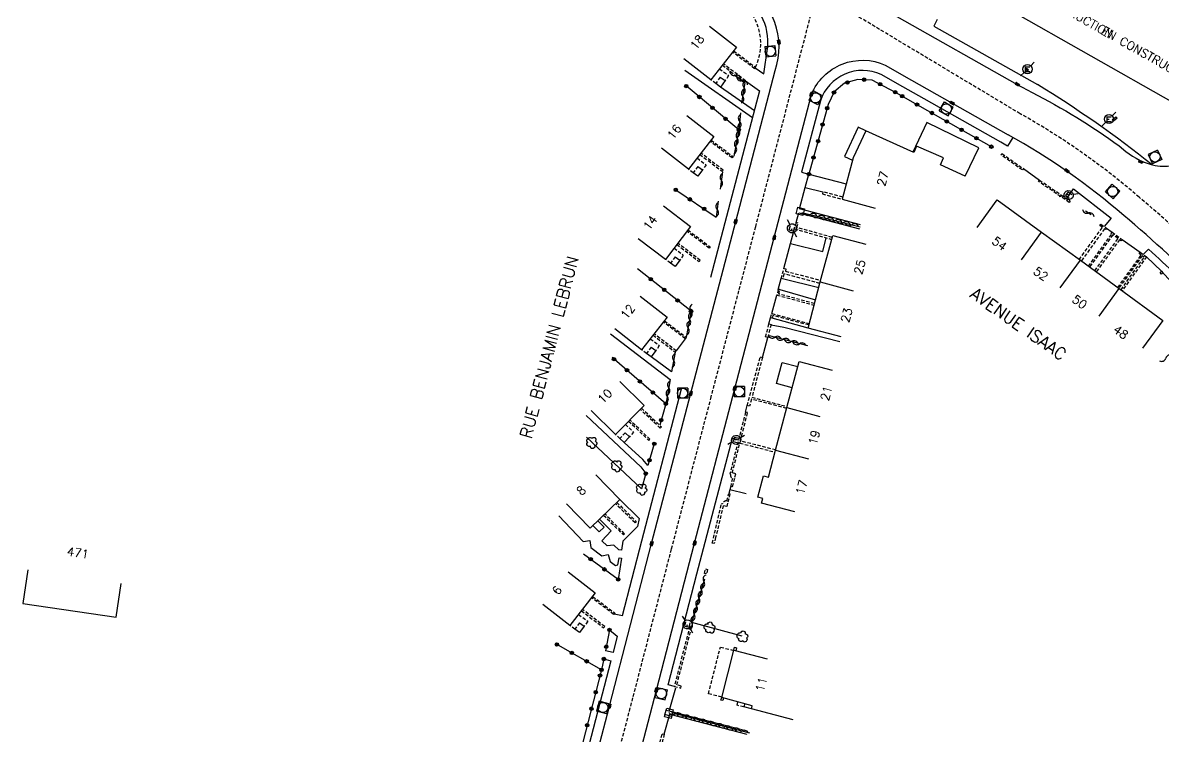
# Model space of a CAD drawing. Header units: millimetres. Extents: x 126999 to 128001, y 153000 to 154000.
# Drawn here: x 127341.3 to 127508.1, y 153773 to 153877.3 of the extents above; entities that cross this region are included whole.
import ezdxf
from ezdxf.enums import TextEntityAlignment as Align

# ---------------------------------------------------------------- set-up
doc = ezdxf.new("R2010")
doc.units = ezdxf.units.MM
doc.linetypes.add('DASHED', pattern=[0.75, 0.5, -0.25])
doc.layers.get('0').update_dxf_attribs({"linetype": 'CONTINUOUS'})
for name, color, linetype in [('W0001', 6, 'DASHED'), ('W0008', 7, 'CONTINUOUS'), ('W0100', 7, 'CONTINUOUS'), ('W0105', 7, 'CONTINUOUS'), ('W0112', 1, 'DASHED'), ('W0300', 7, 'CONTINUOUS'), ('W0302', 3, 'CONTINUOUS'), ('W0310', 3, 'CONTINUOUS'), ('W0322', 7, 'CONTINUOUS'), ('W0334', 7, 'CONTINUOUS'), ('W0400', 7, 'CONTINUOUS'), ('W0420', 7, 'CONTINUOUS'), ('W0471', 7, 'CONTINUOUS'), ('W0989', 7, 'CONTINUOUS'), ('W0991', 7, 'CONTINUOUS'), ('W1102', 7, 'CONTINUOUS')]:
    doc.layers.add(name, color=color, linetype=linetype)
doc.styles.get("Standard").update_dxf_attribs({"font": 'romans.shx', "width": 0.85})

# ---------------------------------------------------------------- blocks, each defined once
blk = doc.blocks.new('T400')
for p, q in [((-0.15, 0.3), (0.15, 0.3)), ((-0.15, -0.25), (-0.15, 0.3)), ((-0.15, 0.15), (0.15, 0.15)), ((-0.15, 0), (0.15, 0)), ((0.15, 0.3), (0.15, -0.25)), ((-0.15, -0.15), (0.15, -0.15)), ((-0.15, -0.25), (-0.15, -0.3)), ((-0.15, -0.3), (0.15, -0.3)), ((0.15, -0.3), (0.15, -0.25))]:
    blk.add_line(p, q)
blk = doc.blocks.new('T420')
for p, q in [((0.75, 0.75), (-0.75, 0.75)), ((-0.75, 0.75), (-0.75, -0.75)), ((0.75, 0.75), (0.75, -0.75)), ((0.75, -0.75), (-0.75, -0.75))]:
    blk.add_line(p, q)
blk.add_ellipse((0, 0), major_axis=(-0.53, 0.53), ratio=1, start_param=3.926991, end_param=10.210176)
blk = doc.blocks.new('t322o')
at = {"color": 0, "linetype": 'Continuous'}
for radius in [0.25, 0.15]:
    blk.add_circle((0, 0), radius, dxfattribs=at)
blk = doc.blocks.new('T300')
for p, q in [((-0.8, 0.51), (-0.86, 0.34)), ((-0.86, 0.34), (-0.86, 0.17)), ((-0.86, 0.17), (-0.74, 0.06)), ((-0.69, 0.63), (-0.8, 0.51)), ((-0.8, -0.06), (-0.74, 0.06)), ((-0.74, 0.06), (-0.69, 0.11)), ((-0.57, 0.69), (-0.69, 0.63)), ((-0.46, 0.69), (-0.57, 0.69)), ((-0.29, 0.63), (-0.46, 0.69)), ((-0.29, 0.63), (-0.17, 0.74)), ((-0.23, 0.57), (-0.29, 0.63)), ((-0.17, 0.74), (-0.06, 0.8)), ((-0.06, 0.8), (0.06, 0.8)), ((0.06, 0.8), (0.23, 0.74)), ((0.23, 0.74), (0.34, 0.63)), ((0.34, 0.63), (0.4, 0.51)), ((0.46, 0.46), (0.34, 0.46)), ((0.4, 0.51), (0.4, 0.46)), ((0.57, 0.4), (0.46, 0.46)), ((0.57, 0.4), (0.69, 0.29)), ((0.69, 0.29), (0.74, 0.17)), ((0.74, 0.06), (0.69, -0.17)), ((0.74, 0.17), (0.74, 0.06)), ((-0.8, -0.17), (-0.8, -0.06)), ((-0.8, -0.23), (-0.8, -0.17)), ((-0.74, -0.34), (-0.8, -0.23)), ((-0.69, -0.4), (-0.74, -0.34)), ((-0.51, -0.46), (-0.69, -0.4)), ((-0.4, -0.46), (-0.51, -0.46)), ((-0.4, -0.46), (-0.34, -0.46)), ((-0.34, -0.46), (-0.34, -0.4)), ((-0.34, -0.51), (-0.34, -0.46)), ((-0.29, -0.63), (-0.34, -0.51)), ((-0.17, -0.74), (-0.29, -0.63)), ((-0.06, -0.8), (-0.17, -0.74)), ((0.06, -0.8), (-0.06, -0.8)), ((0.17, -0.74), (0.06, -0.8)), ((0.23, -0.69), (0.17, -0.74)), ((0.29, -0.46), (0.23, -0.46)), ((0.29, -0.63), (0.23, -0.69)), ((0.46, -0.4), (0.29, -0.46)), ((0.34, -0.51), (0.29, -0.63)), ((0.34, -0.51), (0.34, -0.46)), ((0.57, -0.34), (0.46, -0.4)), ((0.63, -0.29), (0.57, -0.34)), ((0.69, -0.17), (0.63, -0.29))]:
    blk.add_line(p, q)
blk = doc.blocks.new('t310o')
at = {"color": 0, "linetype": 'Continuous'}
for centre, start, end in [((-0.5, 0.38), 216.8699, 323.1304), ((0.5, -0.37), 36.8699, 143.1303)]:
    blk.add_arc(centre, 0.625, start, end, dxfattribs=at)
blk = doc.blocks.new('t112o')
at = {"color": 0, "linetype": 'Continuous'}
for p, q in [((-0.5, 0.5), (0.5, 0.5)), ((-0.5, -0.5), (-0.5, 0.5)), ((0.5, 0.5), (0.5, -0.5)), ((0.5, -0.5), (-0.5, -0.5))]:
    blk.add_line(p, q, dxfattribs=at)
blk = doc.blocks.new('T471')
for p, q in [((-0.333334, 0.333334), (-0.333334, -0.333334)), ((-0.333334, 0.333334), (0.333334, 0.333334)), ((-0.333334, 0), (0, 0)), ((0.500001, 0.500001), (1.000002, 1.000002)), ((-0.500001, -0.500001), (-1.000002, -1.000002)), ((-0.333334, -0.333334), (0.333334, -0.333334))]:
    blk.add_line(p, q)
blk.add_ellipse((0, 0), major_axis=(0.471405, 0.471405), ratio=1, start_param=5.4977871438, end_param=11.780972451)

msp = doc.modelspace()

# ---------------------------------------------------------------- linework, layer by layer
at = {"layer": 'W0001', "flags": 128}
msp.add_lwpolyline([(127487.19, 153864.04), (127449.22, 153886.81), (127417.93, 153904.88), (127403.58, 153912.94), (127386.43, 153920.02), (127381.15, 153926.79), (127381.05, 153936.23), (127388.38, 153946.54), (127400.83, 153953.58), (127413.54, 153957.5), (127418.94, 153963.93), (127419.45, 153970.06), (127411.88, 153988.04), (127412.85, 154000)], dxfattribs=at)
at = {"layer": 'W0001'}
for points in [[(127411.48, 153705.8), (127421.32, 153743.21), (127424.92, 153757.06), (127430.03, 153776.67), (127436.2, 153800.44), (127441.93, 153822.4), (127448.5, 153847.53), (127457.45, 153881.88, 0.290948)], [(127487.19, 153864.04, -0.050532), (127504.6, 153851.83, -0.026379), (127517.42, 153839.92, -0.009585), (127523.99, 153832.82, -0.026336), (127537.86, 153813.58, -0.024054), (127545.4, 153799.54), (127550.61, 153788.72), (127558.7, 153771.84), (127563.75, 153761.35), (127576.49, 153734.73), (127590.18, 153706.25), (127601.44, 153682.59), (127605, 153675.25), (127609.2, 153666.44), (127613.87, 153656.87), (127622.07, 153639.81, -0.013217), (127622.32, 153639.21), (127622.76, 153638.28), (127644.3, 153593.5), (127644.49, 153593.09, 0.0741), (127655.11, 153574.58, 0.0741)]]:
    msp.add_lwpolyline(points, format="xyb", dxfattribs=at)
at = {"layer": 'W0008'}
for points in [[(127390.56, 153725.1), (127404.82, 153717.46, 0.129702), (127415.37, 153732.45), (127418.4, 153743.97), (127422, 153757.82), (127427.11, 153777.43), (127433.28, 153801.2), (127439.01, 153823.16), (127445.57, 153848.29), (127451.33, 153870.37, 0.358025), (127446.77, 153882.81), (127448.04, 153884.8), (127450.4, 153888.83), (127469.12, 153878.27), (127486.77, 153868.34), (127488.93, 153867.13)], [(127449.48, 153693.18), (127424.36, 153706.74), (127422.59, 153707.8, -0.321381), (127418.29, 153719.57), (127423.01, 153737.71), (127428.17, 153757.5), (127430.31, 153765.69), (127433.97, 153779.74), (127439.57, 153801.24), (127445.44, 153823.88), (127451.21, 153845.93), (127456.66, 153866.87, -0.425937), (127467.46, 153871.14), (127471.31, 153868.95), (127477.24, 153865.6), (127485.45, 153860.96)], [(127610.72, 153655.35), (127606.04, 153664.92), (127601.84, 153673.73), (127598.28, 153681.08), (127587.02, 153704.74), (127573.34, 153733.22), (127560.59, 153759.84), (127555.55, 153770.33), (127547.46, 153787.2), (127542.25, 153798.03, 0.023982), (127534.88, 153811.73, 0.027362), (127520.66, 153831.38, 0.00849), (127514.91, 153837.48, 0.02643), (127502.34, 153849.16, 0.050593), (127485.45, 153860.96)]]:
    msp.add_lwpolyline(points, format="xyb", dxfattribs=at)
at = {"layer": 'W0008', "flags": 128}
for points in [[(127488.93, 153867.13), (127488.93, 153867.13, -0.041107), (127501.66, 153859.34)], [(127501.66, 153859.34), (127502.66, 153858.54, 0.1238), (127506.91, 153856.48, 0.0951), (127509.85, 153856.53, 0.0974)]]:
    msp.add_lwpolyline(points, format="xyb", dxfattribs=at)
at = {"layer": 'W0100'}
for points in [[(127512.37, 153875.58), (127514.54, 153874.35), (127513.89, 153873.19), (127514.18, 153872.07), (127513.19, 153870.36), (127512.13, 153870.09), (127509.61, 153865.66), (127485.51, 153879.27)], [(127441.74, 153876.87), (127445.68, 153873.79), (127441.94, 153869), (127438, 153872.07)], [(127438.44, 153863.79), (127442.38, 153860.71), (127438.65, 153855.95), (127434.71, 153859.03)], [(127479.15, 153854.93), (127475.52, 153856.59), (127475.98, 153857.6), (127472.04, 153859.29), (127471.62, 153858.36), (127464.63, 153861.55), (127462.76, 153857.61), (127461.14, 153851.54), (127465.97, 153850.25)], [(127434.99, 153850.59), (127438.98, 153847.57), (127435.32, 153842.75), (127431.33, 153845.77)], [(127480.91, 153847.39), (127483.84, 153851.43), (127490.32, 153846.73), (127495.99, 153842.61), (127501.66, 153838.51), (127508.06, 153833.79), (127505.1, 153829.77)], [(127460.98, 153831.42), (127456.15, 153832.71), (127457.95, 153839.44), (127459.76, 153846.24), (127464.59, 153844.95)], [(127431.62, 153837.36), (127435.55, 153834.27), (127431.81, 153829.52), (127427.88, 153832.61)], [(127454.2, 153805.82), (127449.36, 153807.09), (127449.54, 153807.76), (127448.79, 153807.96), (127449.62, 153811.11), (127450.37, 153810.91), (127451.41, 153814.85), (127453.06, 153821.07), (127454.87, 153827.83), (127459.7, 153826.54)], [(127428.63, 153824.91), (127432.18, 153821.4), (127427.99, 153817.15), (127424.43, 153820.67)], [(127425.12, 153811.22), (127428.61, 153807.64), (127424.3, 153803.43), (127420.81, 153807.01)], [(127421.09, 153797.04), (127425.04, 153793.97), (127421.33, 153789.21), (127417.38, 153792.28)], [(127453.98, 153775.39), (127447.88, 153777), (127447.99, 153777.48), (127443.53, 153778.67), (127445.32, 153785.59), (127450.16, 153784.34)]]:
    msp.add_lwpolyline(points, dxfattribs=at)
at = {"layer": 'W0100', "flags": 128}
for points in [[(127488, 153870.51), (127488.26, 153870.3), (127488.39, 153870.48), (127488.13, 153870.68)], [(127501.37, 153863.39), (127500.83, 153862.94), (127500.65, 153863.17), (127501.19, 153863.61)]]:
    msp.add_lwpolyline(points, close=True, dxfattribs=at)
msp.add_lwpolyline([(127342.02, 153797.36), (127341.3, 153792.42), (127354.97, 153790.42), (127355.69, 153795.37), (127355.69, 153795.37)], dxfattribs=at)
at = {"layer": 'W0105'}
for points in [[(127443.32, 153869.39), (127444.03, 153868.88), (127443.34, 153867.95), (127442.65, 153868.45)], [(127440.03, 153856.33), (127440.74, 153855.83), (127440.05, 153854.9), (127439.36, 153855.4)], [(127453.61, 153845.08), (127458.3, 153843.89), (127458.81, 153845.89)], [(127436.7, 153843.14), (127437.41, 153842.63), (127436.72, 153841.7), (127436.03, 153842.2)], [(127433.19, 153829.91), (127433.9, 153829.4), (127433.21, 153828.47), (127432.51, 153828.97)], [(127453.84, 153823.97), (127451.53, 153824.58), (127452.36, 153827.68), (127454.67, 153827.06)], [(127429.41, 153817.39), (127430.06, 153816.8), (127429.27, 153815.95), (127428.64, 153816.53)], [(127425.41, 153804.51), (127426.32, 153803.58), (127425.62, 153802.88), (127424.7, 153803.82)], [(127422.71, 153789.6), (127423.42, 153789.09), (127422.73, 153788.16), (127422.04, 153788.66)], [(127447.88, 153777), (127446.76, 153777.3)]]:
    msp.add_lwpolyline(points, dxfattribs=at)
at = {"layer": 'W0105', "flags": 128}
msp.add_lwpolyline([(127455.74, 153853.27), (127456.29, 153855.22)], dxfattribs=at)
at = {"layer": 'W0112'}
for points in [[(127448.48, 153870.83, 0.273976), (127447.63, 153879.14, 0.273976)], [(127451.42, 153814.88), (127446.26, 153816.19), (127447.32, 153820.35), (127447.02, 153820.42), (127444.72, 153811.35), (127444.82, 153811.31, 0.307395), (127445.1, 153810.69), (127444.84, 153809.6), (127445.13, 153809.52), (127445.47, 153810.91), (127445.59, 153811.4), (127445.08, 153811.53), (127446.18, 153815.88), (127451.34, 153814.57)]]:
    msp.add_lwpolyline(points, format="xyb", dxfattribs=at)
for points in [[(127445.27, 153873.26), (127448.48, 153870.83), (127448.33, 153870.63), (127445.11, 153873.06)], [(127443.21, 153870.62), (127444.54, 153869.63), (127444.03, 153868.88)], [(127443.62, 153871.15), (127446.87, 153868.67), (127447.02, 153868.85), (127443.77, 153871.34)], [(127443.32, 153869.39), (127442.65, 153868.45), (127441.94, 153869)], [(127441.98, 153860.2), (127445.19, 153857.78), (127445.04, 153857.58), (127441.82, 153860)], [(127439.92, 153857.57), (127441.24, 153856.58), (127440.74, 153855.83)], [(127440.33, 153858.1), (127443.58, 153855.62), (127443.73, 153855.8), (127440.48, 153858.28)], [(127440.03, 153856.33), (127439.36, 153855.4), (127438.65, 153855.95)], [(127461.23, 153851.86), (127458.3, 153852.64), (127458.25, 153852.31), (127461.14, 153851.54)], [(127438.58, 153847.05), (127441.86, 153844.58), (127441.71, 153844.38), (127438.43, 153846.85)], [(127459.68, 153845.96), (127454.53, 153847.41), (127454.71, 153848.06), (127454.42, 153848.14), (127454.16, 153847.21), (127459.61, 153845.67)], [(127495.81, 153842.73), (127499.24, 153847.43), (127498.85, 153847.72), (127498.99, 153847.91), (127499.8, 153847.32), (127499.66, 153847.12), (127499.54, 153847.21), (127496.14, 153842.5)], [(127497.17, 153841.75), (127500.59, 153846.47), (127500.48, 153846.55), (127500.62, 153846.74), (127502.11, 153845.63), (127501.97, 153845.44), (127501.73, 153845.62), (127498.33, 153840.91)], [(127498.1, 153841.08), (127501.5, 153845.79), (127500.76, 153846.34), (127497.35, 153841.62)], [(127436.56, 153844.39), (127437.91, 153843.38), (127437.41, 153842.63)], [(127436.97, 153844.92), (127440.25, 153842.42), (127440.4, 153842.6), (127437.11, 153845.11)], [(127501.47, 153838.64), (127504.9, 153843.37), (127504.6, 153843.59), (127504.74, 153843.79), (127505.65, 153843.12), (127502.13, 153838.16)], [(127436.7, 153843.14), (127436.03, 153842.2), (127435.32, 153842.75)], [(127501.94, 153838.3), (127505.31, 153843.06), (127505.03, 153843.27), (127501.61, 153838.54)], [(127457.9, 153839.24), (127452.63, 153840.64), (127452.43, 153839.88), (127452.21, 153839.94), (127452.63, 153841.4), (127452.93, 153841.34), (127452.84, 153841.02), (127458.02, 153839.69)], [(127457.1, 153836.27), (127451.86, 153837.68), (127452.03, 153838.32), (127451.81, 153838.36), (127451.6, 153837.53), (127457.05, 153836.06)], [(127435.15, 153833.76), (127438.35, 153831.35), (127438.2, 153831.15), (127435, 153833.57)], [(127456.27, 153833.15), (127451, 153834.56), (127450.89, 153834.13), (127450.67, 153834.19), (127450.87, 153834.82), (127456.32, 153833.36)], [(127433.08, 153831.13), (127434.4, 153830.15), (127433.9, 153829.4)], [(127433.5, 153831.66), (127436.74, 153829.19), (127436.89, 153829.37), (127433.64, 153831.85)], [(127433.19, 153829.91), (127432.51, 153828.97), (127431.81, 153829.52)], [(127453.03, 153820.94), (127447.87, 153822.31), (127447.6, 153821.3), (127447.27, 153821.39), (127449.17, 153828.48), (127449.49, 153828.39), (127447.95, 153822.6), (127453.1, 153821.22)], [(127431.79, 153821), (127434.7, 153818.25), (127434.53, 153818.06), (127431.61, 153820.82)], [(127429.44, 153818.62), (127430.64, 153817.5), (127430.06, 153816.8)], [(127429.91, 153819.1), (127432.86, 153816.28), (127433.02, 153816.44), (127430.08, 153819.27)], [(127429.41, 153817.39), (127428.64, 153816.53), (127427.99, 153817.15)], [(127428.17, 153807.21), (127431.03, 153804.4), (127430.85, 153804.22), (127427.99, 153807.03)], [(127426.26, 153805.34), (127429.15, 153802.47), (127429.32, 153802.63), (127426.43, 153805.5)], [(127424.65, 153793.47), (127427.87, 153791.04), (127427.72, 153790.84), (127424.5, 153793.27)], [(127422.59, 153790.83), (127423.93, 153789.84), (127423.42, 153789.09)], [(127423.01, 153791.36), (127426.26, 153788.88), (127426.41, 153789.06), (127423.15, 153791.55)], [(127422.71, 153789.6), (127422.04, 153788.66), (127421.33, 153789.21)], [(127443.55, 153778.73), (127441.59, 153779.23), (127443.34, 153786.05), (127445.31, 153785.55)], [(127445.32, 153785.59), (127445.42, 153786.02), (127445.7, 153785.95), (127445.59, 153785.52)], [(127443.79, 153778.6), (127443.7, 153778.22), (127443.42, 153778.3), (127443.53, 153778.67)], [(127446.89, 153777.78), (127446.76, 153777.3), (127445.77, 153777.55), (127445.9, 153778.04)]]:
    msp.add_lwpolyline(points, dxfattribs=at)
for points in [[(127484.52, 153858.21), (127487.66, 153856.01), (127487.52, 153855.82), (127484.39, 153858.01)], [(127494.37, 153851.07), (127489.87, 153854.14), (127490.01, 153854.34), (127494.51, 153851.27)], [(127507.86, 153841.02), (127508.07, 153840.79), (127507.85, 153840.6), (127507.65, 153840.83)], [(127450.26, 153831.31), (127449.93, 153831.4), (127450.44, 153833.32), (127450.76, 153833.22)], [(127441.28, 153796.75), (127440.99, 153796.83), (127441.18, 153797.49), (127441.46, 153797.41)], [(127438.86, 153789.12), (127436.6, 153780.31), (127437.54, 153780.06), (127437.62, 153780.35), (127436.97, 153780.52), (127439.15, 153789.05)], [(127434.78, 153772), (127434.47, 153772.09), (127434.83, 153773.38), (127435.12, 153773.31)]]:
    msp.add_lwpolyline(points, close=True, dxfattribs=at)
msp.add_lwpolyline([(127442.43, 153801.18), (127442.14, 153801.24), (127443.52, 153807.05), (127443.63, 153807.04, -0.307395), (127444.27, 153807.44), (127444.57, 153808.53), (127444.73, 153808.48), (127444.39, 153807.1), (127444.27, 153806.6), (127443.76, 153806.73), (127442.72, 153802.37), (127442.64, 153802.06)], format="xyb", close=True, dxfattribs=at)
at = {"layer": 'W0302'}
for points in [[(127431.78, 153809.21), (127423.73, 153816.77)], [(127446.52, 153787.64), (127439.15, 153789.63)]]:
    msp.add_lwpolyline(points, dxfattribs=at)
at = {"layer": 'W0310'}
for points in [[(127445.51, 153869.65), (127446.91, 153868.56), (127446.46, 153865.93)], [(127446.28, 153864.15), (127446.02, 153861.68), (127445.29, 153857.83)], [(127443.65, 153855.53), (127443.29, 153853.01)], [(127443.01, 153851.28), (127442.74, 153848.93)], [(127455.27, 153849.61), (127463.76, 153847.51)], [(127497.55, 153849.26), (127496.76, 153849.78)], [(127439.04, 153835.19), (127438.35, 153831.35)], [(127456.11, 153830.08), (127450.51, 153831.58)], [(127436.74, 153829.19), (127436.16, 153826.28)], [(127435.99, 153825.19), (127435.39, 153821.82)], [(127439.15, 153789.63), (127441.04, 153796.04)], [(127447.64, 153773.44), (127436.23, 153776.44)]]:
    msp.add_lwpolyline(points, dxfattribs=at)
at = {"layer": 'W0322'}
for points in [[(127482.97, 153859.22), (127472.56, 153865.12), (127469.07, 153867.09), (127465.56, 153868.96), (127463.45, 153869.07), (127461.5, 153868.49), (127459.99, 153867.23), (127459.09, 153865.37), (127456.29, 153855.22)], [(127446.02, 153861.68), (127438.31, 153868.11)], [(127436.81, 153852.91), (127442.74, 153848.93)], [(127439.04, 153835.19), (127431.22, 153841.37)], [(127435.35, 153821.64), (127427.48, 153828.42)], [(127435.35, 153821.64), (127434.46, 153818.52)], [(127433.67, 153815.77), (127432.74, 153812.59)], [(127432.42, 153811.41), (127431.78, 153809.21)], [(127428.39, 153795.94), (127423.33, 153799.66)], [(127427.1, 153788.56), (127426.53, 153785.52)], [(127425.94, 153782.73), (127419.26, 153786.52)], [(127426.29, 153784.31), (127425.94, 153782.73), (127415.8, 153743.43)]]:
    msp.add_lwpolyline(points, dxfattribs=at)
at = {"layer": 'W0334'}
for points in [[(127448.41, 153870.73), (127449.68, 153869.87), (127450.25, 153873.58, 0.316988), (127445.85, 153881.65), (127441.94, 153882.73)], [(127484.37, 153859.89), (127473.12, 153866.23), (127470.03, 153867.98), (127466.84, 153869.78, 0.444436), (127457.96, 153865.95), (127455.22, 153855.48), (127456.29, 153855.22), (127461.74, 153853.79)], [(127506.49, 153856.57, 0.031191), (127489.72, 153868.3)], [(127505.96, 153844.22, -0.017192), (127513.93, 153836.53, -0.008053), (127519.36, 153830.81, -0.012132), (127525.91, 153822.36), (127525.14, 153821.67)]]:
    msp.add_lwpolyline(points, format="xyb", dxfattribs=at)
for points in [[(127475.06, 153877.81), (127474.54, 153876.83), (127489.72, 153868.3)], [(127447.02, 153868.85), (127449.04, 153867.37), (127448.38, 153864.79), (127448.38, 153864.79), (127441.9, 153840.1)], [(127464.63, 153861.55), (127463.49, 153862.08), (127461.5, 153857.79), (127462.66, 153857.24)], [(127479.15, 153854.93), (127481.15, 153859.04), (127473.53, 153862.74), (127471.48, 153858.43)], [(127486.1, 153860.59), (127485.34, 153859.31), (127484.37, 153859.89)], [(127487.66, 153856.01), (127490.01, 153854.34)], [(127463.81, 153847.78), (127454.91, 153850.12), (127455.74, 153853.27), (127458.3, 153852.64)], [(127493.99, 153851.63), (127494.98, 153853.06), (127500.5, 153848.76), (127499.49, 153847.55)], [(127454.42, 153848.14), (127454.79, 153849.53), (127463.7, 153847.19)], [(127452.63, 153841.4), (127453.61, 153845.08), (127454.16, 153847.21)], [(127499.8, 153847.32), (127500.62, 153846.74)], [(127502.11, 153845.63), (127504.74, 153843.79)], [(127505.19, 153843.46), (127505.96, 153844.22)], [(127505.65, 153843.12), (127507.86, 153841.02)], [(127508.07, 153840.79), (127509.12, 153839.68)], [(127451.81, 153838.36), (127452.21, 153839.94)], [(127457.72, 153838.58), (127452.43, 153839.88)], [(127450.87, 153834.82), (127451.6, 153837.53)], [(127452.03, 153838.32), (127457.25, 153836.81)], [(127450.44, 153833.32), (127450.67, 153834.19)], [(127456.15, 153832.71), (127450.89, 153834.13)], [(127450.76, 153833.18), (127452.61, 153832.83), (127460.8, 153830.75)], [(127427.27, 153831.84), (127435.99, 153825.19)], [(127438.2, 153831.15), (127436.89, 153829.37)], [(127449.49, 153828.39), (127450.26, 153831.31)], [(127436.16, 153826.28), (127433.21, 153828.47)], [(127427.78, 153790.91), (127429.03, 153790.69), (127431.86, 153801.61), (127437.65, 153823.83)], [(127447.02, 153820.42), (127447.27, 153821.39)], [(127423.71, 153819.92), (127431.7, 153812.41), (127432.42, 153811.41)], [(127432.74, 153812.59), (127431.98, 153813.47), (127429.27, 153815.95)], [(127436.6, 153780.31), (127435.68, 153780.51), (127439.91, 153796.74), (127445.09, 153816.62), (127445.99, 153816.36)], [(127428.61, 153807.64), (127431.45, 153804.86), (127431.2, 153803.7), (127429.05, 153801.52), (127428.86, 153800.23), (127428.47, 153800.29), (127427.76, 153800.97), (127426.76, 153800.87), (127426.01, 153801.61), (127427.35, 153803.06), (127425.67, 153804.76)], [(127419.71, 153805.26), (127423.25, 153801.47), (127424.25, 153801.62), (127424.39, 153800.63), (127425.97, 153799.38), (127426.93, 153799.57), (127427.19, 153798.56), (127427.97, 153797.96), (127428.34, 153798.08), (127428.52, 153799.1), (127428.89, 153799.06), (127428.39, 153795.94)], [(127427.1, 153788.56), (127428.24, 153787.63), (127427.63, 153785.26), (127426.53, 153785.52)], [(127426.29, 153784.31), (127427.31, 153784.06), (127415.45, 153738.49), (127414.56, 153738.76)], [(127447.25, 153773.77), (127435.84, 153776.66), (127436.8, 153780.09)], [(127435.12, 153773.31), (127435.96, 153776.22), (127447.2, 153773.3)]]:
    msp.add_lwpolyline(points, dxfattribs=at)
at = {"layer": 'W0334', "flags": 128}
for points in [[(127448.03, 153863.46), (127438.13, 153870.36)], [(127448.3, 153864.49), (127443.34, 153867.95)]]:
    msp.add_lwpolyline(points, dxfattribs=at)
at = {"layer": 'W0991', "flags": 128}
for points in [[(127444.84, 153809.6), (127444.57, 153808.53)], [(127447.11, 153808.47), (127444.71, 153809.06)]]:
    msp.add_lwpolyline(points, dxfattribs=at)
at = {"layer": 'W1102'}
for points in [[(127487.39, 153842.69), (127490.32, 153846.73)], [(127493.04, 153838.57), (127495.99, 153842.61)], [(127498.73, 153834.45), (127501.66, 153838.51)]]:
    msp.add_lwpolyline(points, dxfattribs=at)
at = {"layer": 'W1102', "flags": 128}
for points in [[(127457.95, 153839.44), (127462.78, 153838.15)], [(127453.06, 153821.07), (127457.89, 153819.79)], [(127451.41, 153814.85), (127456.24, 153813.57)]]:
    msp.add_lwpolyline(points, dxfattribs=at)

# ---------------------------------------------------------------- block references
at = {"layer": 'W0112'}
for p, rotation in [((127455.02, 153849.77), 75.1276507771745), ((127435.76, 153776.21), 165.264642795966), ((127435.84, 153776.53), 165.264642795966)]:
    msp.add_blockref('t112o', p, dxfattribs=dict(at, rotation=rotation))
at = {"layer": 'W0300'}
for p, rotation in [((127424.49, 153816.05), 136.811656979657), ((127428.13, 153812.63), 136.811656979657), ((127431.78, 153809.21), 136.811656979657), ((127441.7, 153788.94), 164.923122498084), ((127446.52, 153787.64), 164.923122498084)]:
    msp.add_blockref('T300', p, dxfattribs=dict(at, rotation=rotation))
at = {"layer": 'W0310'}
for p, rotation in [((127445.51, 153869.65), 322.203504057334), ((127446.5, 153868.88), 322.203504057334), ((127446.79, 153867.84), 260.2649168363811), ((127446.58, 153866.61), 260.2649168363811), ((127446.15, 153862.9), 264.043608342754), ((127446.02, 153861.66), 259.354779067267), ((127445.55, 153859.2), 259.354779067267), ((127445.79, 153860.43), 259.354779067267), ((127443.47, 153854.29), 262.04518164917), ((127442.87, 153850.04), 263.656066680868), ((127497.15, 153849.52), 146.953371564665), ((127456.49, 153849.31), 346.077236703731), ((127457.7, 153849.01), 346.077236703731), ((127458.91, 153848.71), 346.077236703731), ((127460.13, 153848.41), 346.077236703731), ((127461.34, 153848.11), 346.077236703731), ((127462.55, 153847.81), 346.077236703731), ((127439.04, 153835.19), 259.821599292766), ((127438.6, 153832.73), 259.821599292766), ((127438.82, 153833.96), 259.821599292766), ((127451.28, 153831.37), 165.007203187891), ((127452.49, 153831.05), 165.007203187891), ((127453.7, 153830.72), 165.007203187891), ((127454.9, 153830.4), 165.007203187891), ((127436.49, 153827.96), 258.822538705289), ((127508.48, 153828.3), 202.157432012845), ((127435.55, 153822.73), 259.864029352027), ((127435.77, 153823.96), 259.864029352027), ((127440.56, 153794.42), 73.6098794838601), ((127440.92, 153795.62), 73.6098794838601), ((127440.21, 153793.22), 73.6098794838601), ((127439.51, 153790.82), 73.6098794838601), ((127439.86, 153792.02), 73.6098794838601), ((127439.15, 153789.63), 73.6098794838601), ((127436.76, 153776.3), 165.264642795966), ((127437.97, 153775.98), 165.264642795966), ((127439.17, 153775.66), 165.264642795966), ((127440.38, 153775.35), 165.264642795966), ((127441.59, 153775.03), 165.264642795966), ((127442.8, 153774.71), 165.264642795966), ((127444.01, 153774.39), 165.264642795966), ((127445.22, 153774.07), 165.264642795966), ((127446.43, 153773.76), 165.264642795966)]:
    msp.add_blockref('t310o', p, dxfattribs=dict(at, rotation=rotation))
at = {"layer": 'W0322'}
for p, rotation in [((127461.92, 153868.61), 16.5902113318674), ((127464.36, 153869.02), 357.194321637984), ((127466.7, 153868.35), 331.987632576894), ((127438.34, 153868.09), 140.160880163674), ((127459.95, 153867.14), 64.10593970417742), ((127468.91, 153867.18), 331.987632576894), ((127469.92, 153866.61), 150.485032225833), ((127440.26, 153866.49), 140.160880163674), ((127442.18, 153864.89), 140.160880163674), ((127472.09, 153865.38), 150.485032225833), ((127444.1, 153863.28), 140.160880163674), ((127458.95, 153864.86), 74.59938941697649), ((127474.27, 153864.15), 150.485032225833), ((127446.02, 153861.68), 140.160880163674), ((127458.28, 153862.45), 74.59938941697649), ((127476.44, 153862.92), 150.485032225833), ((127478.62, 153861.69), 150.485032225833), ((127457.62, 153860.04), 74.59938941697649), ((127480.79, 153860.46), 150.485032225833), ((127482.97, 153859.22), 150.485032225833), ((127456.96, 153857.63), 74.59938941697649), ((127456.29, 153855.22), 74.59938941697649), ((127436.81, 153852.91), 326.132789630631), ((127438.88, 153851.52), 326.132789630631), ((127440.96, 153850.13), 326.132789630631), ((127433.15, 153839.84), 141.677762488694), ((127435.12, 153838.29), 141.677762488694), ((127437.08, 153836.74), 141.677762488694), ((127439.04, 153835.19), 141.677762488694), ((127427.77, 153828.16), 139.309988747221), ((127429.67, 153826.53), 139.309988747221), ((127431.56, 153824.9), 139.309988747221), ((127433.46, 153823.27), 139.309988747221), ((127435.35, 153821.64), 254.037428452985), ((127434.67, 153819.24), 254.037428452985), ((127433.67, 153815.77), 253.688619624718), ((127432.97, 153813.37), 253.688619624718), ((127432.42, 153811.41), 253.861601867683), ((127424.36, 153798.9), 143.697137637568), ((127426.37, 153797.42), 143.697137637568), ((127428.39, 153795.94), 143.697137637568), ((127427.1, 153788.56), 259.360822042849), ((127419.42, 153786.43), 150.440033019474), ((127421.59, 153785.2), 150.440033019474), ((127426.64, 153786.11), 259.360822042849), ((127423.77, 153783.97), 150.440033019474), ((127426.29, 153784.31), 257.736880563234), ((127425.72, 153781.88), 255.53434371218), ((127425.94, 153782.73), 150.440033019474), ((127425.1, 153779.46), 255.53434371218), ((127424.47, 153777.04), 255.53434371218), ((127423.85, 153774.62), 255.53434371218)]:
    msp.add_blockref('t322o', p, dxfattribs=dict(at, rotation=rotation))
at = {"layer": 'W0400'}
for p, rotation in [((127451.89, 153874.53), 7.757839656648513), ((127486.77, 153868.34), 240.5205168879319), ((127456.66, 153866.87), 164.0322178715869), ((127477.24, 153865.6), 61.35810371628266), ((127504.81, 153857.02), 248.8753), ((127494, 153855.7), 232.208381289322), ((127445.57, 153848.29), 345.4083783959773), ((127451.21, 153845.93), 164.8347873728044), ((127445.44, 153823.88), 167.3343795673751), ((127439.01, 153823.16), 345.4639021878057), ((127433.28, 153801.2), 345.3858421867479), ((127439.57, 153801.24), 165.3650318116354), ((127433.97, 153779.74), 165.4613044029745), ((127427.11, 153777.43), 345.4613044026122)]:
    msp.add_blockref('T400', p, dxfattribs=dict(at, rotation=rotation))
at = {"layer": 'W0420'}
for p, rotation in [((127450.64, 153873.18), 95.57899174871949), ((127457.28, 153866.36), 331.987632576894), ((127476.38, 153864.74), 150.576259662047), ((127506.92, 153857.73), 25.2557), ((127500.72, 153852.67), 138.623226162353), ((127434.7, 153779.24), 167.225289167379), ((127426.13, 153777.22), 346.212147084763)]:
    msp.add_blockref('T420', p, dxfattribs=dict(at, rotation=rotation))
for p in [(127437.8, 153823.18), (127446.1, 153823.4)]:
    msp.add_blockref('T420', p, dxfattribs=at)
at = {"layer": 'W0471'}
for p in [(127488.25, 153870.56, 67.03), (127500.18, 153863.26, 66.99)]:
    msp.add_blockref('T471', p, dxfattribs=at)
for p, rotation in [((127494.28, 153852.14), 324.5523786980349), ((127453.81, 153847.28), 73.42319420517869), ((127445.64, 153816.35), 344.050901026767), ((127438.53, 153789.36), 75.6242335796239)]:
    msp.add_blockref('T471', p, dxfattribs=dict(at, rotation=rotation))

# ---------------------------------------------------------------- texts
at = {"layer": 'W0989'}
for s, rotation, p in [('RUE BENJAMIN LEBRUN', 75.3272, (127418.3, 153829.93)), ('AVENUE ISAAC', 324.9571, (127486.94, 153833.3))]:
    msp.add_text(s, height=1.75, rotation=rotation, dxfattribs=at).set_placement(p, align=Align.MIDDLE)
at = {"layer": 'W0991'}
for s, rotation, p in [('EN CONSTRUCTION', 330.545, (127493.88, 153879.36)), ('18', 52.0313, (127439.93, 153874.51)), ('EN CONSTRUCTION', 330.545, (127505.98, 153872.53)), ('16', 51.9605, (127436.59, 153861.4)), ('27', 75.052, (127467.08, 153854.56)), ('14', 52.8015, (127433.06, 153848.1)), ('54', 324.0621, (127484.15, 153845.04)), ('25', 75.0699, (127463.72, 153841.63)), ('52', 323.9072, (127490.21, 153840.63)), ('50', 324.1244, (127495.88, 153836.51)), ('12', 51.7953, (127429.78, 153835.11)), ('23', 75.0699, (127461.79, 153834.59)), ('48', 323.6513, (127501.91, 153832.11)), ('10', 45.3802, (127426.44, 153822.74)), ('21', 75.1195, (127458.81, 153823.16)), ('19', 75.1195, (127457.05, 153816.7)), ('17', 75.1195, (127455.21, 153809.41)), ('8', 44.3258, (127422.97, 153808.95)), ('471', 351.6939, (127349.36, 153799.83)), ('6', 52.1084, (127419.44, 153794.35)), ('11', 75.5314, (127449.31, 153780.6))]:
    msp.add_text(s, height=1.25, rotation=rotation, dxfattribs=at).set_placement(p, align=Align.MIDDLE)

doc.saveas('drawing.dxf')
